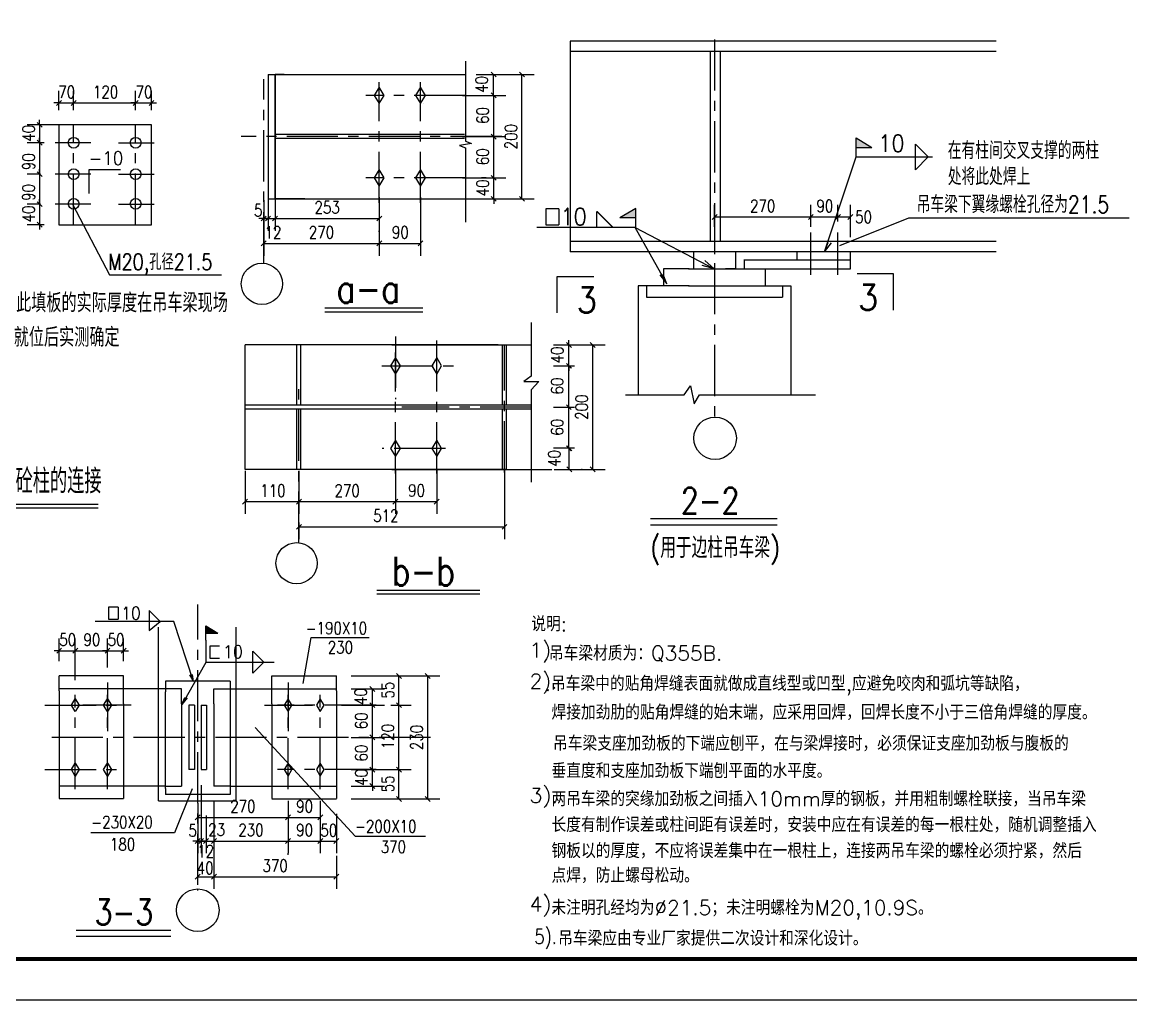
# Model space of a CAD drawing. Extents: x 32177600 to 32582346, y -189249 to 154687.
# Drawn here: x 32525412 to 32552498, y 57328 to 81219 of the extents above; entities that cross this region are included whole.
import ezdxf

# ---------------------------------------------------------------- set-up
doc = ezdxf.new("R2010")
doc.units = 0
doc.header["$LTSCALE"] = 1000
doc.header["$MEASUREMENT"] = 0
doc.linetypes.add('CENTER', pattern=[2, 1.25, -0.25, 0.25, -0.25])
doc.linetypes.add('DASHED', pattern=[19.05, 12.7, -6.35])
doc.layers.get('0').update_dxf_attribs({"linetype": 'CONTINUOUS'})
doc.layers.get('DEFPOINTS').update_dxf_attribs({"linetype": 'CONTINUOUS'})
for name, color, linetype in [('AXIS', 3, 'CONTINUOUS'), ('C', 6, 'CENTER'), ('D', 4, 'CONTINUOUS'), ('GJ', 1, 'CONTINUOUS'), ('J', 4, 'CONTINUOUS'), ('PUB_DIM', 3, 'CONTINUOUS'), ('PUB_TITLE', 4, 'CONTINUOUS'), ('QC', 150, 'CONTINUOUS')]:
    doc.layers.add(name, color=color, linetype=linetype)
doc.styles.add('_HZTXT', font='txt.shx', dxfattribs={"width": 0.8, "bigfont": 'hztxt.shx'})
doc.styles.add('DIM_FONT', font='SIMPLEX.shx', dxfattribs={"width": 0.8})
doc.styles.add('HZJ', font='simplex.shx', dxfattribs={"width": 0.7, "bigfont": 'fjktxt.shx'})
doc.styles.add('ROMANS', font='simplex.shx', dxfattribs={"width": 0.5, "bigfont": 'fjktxt.shx'})
doc.styles.add('STYLE1', font='romans.shx', dxfattribs={"width": 0.7, "bigfont": 'hztxt.shx'})

msp = doc.modelspace()

# ---------------------------------------------------------------- linework, layer by layer
for p, q in [((32538803.9, 80753.9), (32538803.9, 75608.7)), ((32549204.8, 80753.9), (32538803.9, 80753.9)), ((32549204.8, 80504.4), (32538803.9, 80504.4)), ((32542218.4, 80504.4), (32542218.4, 75858.2)), ((32542463.3, 80504.4), (32542463.3, 75858.2)), ((32531418.8, 79941.3), (32531418.8, 76901.6)), ((32531418.8, 79941.3), (32531590.5, 79941.3)), ((32531418.8, 79941.3), (32531590.5, 79941.3)), ((32531590.5, 79941.3), (32536241.1, 79941.3)), ((32531590.5, 79941.3), (32531590.5, 76901.5)), ((32531590.5, 76901.5), (32531590.5, 79941.3)), ((32531590.5, 79941.3), (32531590.5, 76901.6)), ((32531816.7, 79941.3), (32531590.5, 79941.3)), ((32531816.7, 79941.3), (32532320.7, 79941.3)), ((32532320.7, 79941.3), (32533631.1, 79941.3)), ((32534135.1, 79632.2), (32534014.1, 79430.6)), ((32534014.1, 79430.6), (32534135.1, 79229)), ((32534256, 79430.6), (32534135.1, 79632.2)), ((32534135.1, 79229), (32534256, 79430.6)), ((32534135.1, 79430.6), (32534135.1, 79430.6)), ((32535143.1, 79632.2), (32535022.1, 79430.6)), ((32535022.1, 79430.6), (32535143.1, 79229)), ((32535264, 79430.6), (32535143.1, 79632.2)), ((32535143.1, 79430.6), (32535143.1, 79430.6)), ((32535143.1, 79229), (32535264, 79430.6)), ((32526308.4, 78710.2), (32526308.4, 76270.3)), ((32528570.5, 78710.3), (32526308.5, 78710.3)), ((32528570.6, 76270.3), (32528570.6, 78710.2)), ((32536222.3, 78473), (32531590.5, 78473)), ((32536222.3, 78372.2), (32531590.5, 78372.2)), ((32545784.5, 78392.4), (32546174.3, 78158.5)), ((32545784.5, 78158.5), (32545784.5, 78392.4)), ((32545784.5, 78158.5), (32546174.3, 78158.5)), ((32545784.5, 77924.6), (32545784.5, 78158.5)), ((32534135.1, 77616.2), (32534014.1, 77414.6)), ((32534256, 77414.6), (32534135.1, 77616.2)), ((32535143.1, 77616.2), (32535022.1, 77414.6)), ((32535264, 77414.6), (32535143.1, 77616.2)), ((32534014.1, 77414.6), (32534135.1, 77213)), ((32534135.1, 77414.6), (32534135.1, 77414.6)), ((32534135.1, 77213), (32534256, 77414.6)), ((32535022.1, 77414.6), (32535143.1, 77213)), ((32535143.1, 77414.6), (32535143.1, 77414.6)), ((32535143.1, 77213), (32535264, 77414.6)), ((32531418.8, 76901.6), (32531590.5, 76901.6)), ((32531418.8, 76901.5), (32531590.5, 76901.5)), ((32531590.5, 76901.5), (32536241.1, 76901.5)), ((32531816.7, 76901.5), (32531590.5, 76901.5)), ((32532320.7, 76901.5), (32531816.7, 76901.5)), ((32532320.7, 76901.5), (32533631.1, 76901.5)), ((32538519.5, 76658.5), (32538207.1, 76658.5)), ((32538207.1, 76658.5), (32538207.1, 76269.7)), ((32538519.5, 76658.5), (32538519.5, 76269.7)), ((32540401.3, 76667.6), (32540011.4, 76433.7)), ((32540401.3, 76433.7), (32540401.3, 76667.6)), ((32540401.3, 76433.7), (32540011.4, 76433.7)), ((32540401.3, 76199.8), (32540401.3, 76433.7)), ((32526308.4, 76270.3), (32528570.6, 76270.3)), ((32538207.1, 76269.7), (32538519.5, 76269.7)), ((32549204.8, 75858.2), (32538803.9, 75858.2)), ((32549204.8, 75608.7), (32538803.9, 75608.7)), ((32541813.8, 75608.7), (32541813.8, 75192.9)), ((32542843.1, 75608.7), (32542843.1, 75192.9)), ((32544348.2, 75406.7), (32544348.2, 75608.7)), ((32545646.4, 75406.7), (32545646.4, 75608.7)), ((32545635.9, 75406.7), (32543039.5, 75406.7)), ((32543050, 75406.7), (32543050, 75192.9)), ((32545646.4, 75406.7), (32543050, 75406.7)), ((32545646.4, 75192.9), (32545646.4, 75406.7)), ((32541694.3, 75192.9), (32541078.3, 75192.9)), ((32541078.3, 75192.9), (32541078.3, 74777.1)), ((32541704.8, 75192.9), (32541088.8, 75192.9)), ((32541694.3, 75192.9), (32542941.7, 75192.9)), ((32541704.8, 75192.9), (32542952.2, 75192.9)), ((32541813.8, 75192.9), (32542063.3, 75192.9)), ((32542843.1, 75192.9), (32542593.6, 75192.9)), ((32542941.7, 75192.9), (32543557.6, 75192.9)), ((32542952.2, 75192.9), (32543568.1, 75192.9)), ((32543557.6, 75192.9), (32545635.9, 75192.9)), ((32543568.1, 75192.9), (32543568.1, 74777.1)), ((32543568.1, 75192.9), (32545646.4, 75192.9)), ((32541088.8, 74777.1), (32540459.1, 74777.1)), ((32540459.1, 74777.1), (32540459.1, 72109.4)), ((32540664, 74777.1), (32540664, 74495.8)), ((32541078.3, 74777.1), (32540664, 74777.1)), ((32541694.3, 74777.1), (32541078.3, 74777.1)), ((32541704.8, 74777.1), (32541088.8, 74777.1)), ((32541694.3, 74777.1), (32542941.7, 74777.1)), ((32541704.8, 74777.1), (32542952.2, 74777.1)), ((32542941.7, 74777.1), (32543557.6, 74777.1)), ((32542952.2, 74777.1), (32543568.1, 74777.1)), ((32543557.6, 74777.1), (32543978.6, 74777.1)), ((32543568.1, 74777.1), (32544192.8, 74777.1)), ((32543989.1, 74777.1), (32543989.1, 74495.8)), ((32544192.8, 74777.1), (32544192.8, 72109.4)), ((32540664, 74495.8), (32543951, 74495.8)), ((32540674.5, 74495.8), (32543961.5, 74495.8)), ((32543961.5, 74495.8), (32543989.1, 74495.8)), ((32532804.6, 74142.1), (32535197.2, 74142.1)), ((32530856.5, 70290.6), (32530856.5, 73330.4)), ((32536311.2, 73330.4), (32530856.5, 73330.4)), ((32532122.9, 71862.2), (32532122.9, 73330.4)), ((32532223.7, 71862.2), (32532223.7, 73330.4)), ((32537043.1, 73330.4), (32536311.2, 73330.4)), ((32536311.2, 73330.4), (32537847.8, 73330.4)), ((32537043.1, 73330.4), (32537175.4, 73330.4)), ((32537146.1, 71862.2), (32537146.1, 73330.4)), ((32537175.4, 73330.4), (32537847.8, 73330.4)), ((32537246.9, 71862.2), (32537246.9, 73330.4)), ((32534531, 73021.4), (32534410, 72819.8)), ((32534651.9, 72819.8), (32534531, 73021.4)), ((32535539, 73021.4), (32535418, 72819.8)), ((32535659.9, 72819.8), (32535539, 73021.4)), ((32534410, 72819.8), (32534531, 72618.2)), ((32534531, 72819.8), (32534531, 72819.8)), ((32534531, 72618.2), (32534651.9, 72819.8)), ((32535418, 72819.8), (32535539, 72618.2)), ((32535539, 72618.2), (32535659.9, 72819.8)), ((32535539, 72819.8), (32535539, 72819.8)), ((32537847.8, 71862.2), (32530856.5, 71862.2)), ((32537847.8, 71761.4), (32530856.5, 71761.4)), ((32532122.9, 70290.6), (32532122.9, 71761.4)), ((32532223.7, 70290.6), (32532223.7, 71761.4)), ((32537146.1, 70290.6), (32537146.1, 71761.4)), ((32537246.9, 70290.6), (32537246.9, 71761.4)), ((32534531, 71005.4), (32534410, 70803.8)), ((32534651.9, 70803.8), (32534531, 71005.4)), ((32535539, 71005.4), (32535418, 70803.8)), ((32535659.9, 70803.8), (32535539, 71005.4)), ((32534410, 70803.8), (32534531, 70602.2)), ((32534531, 70803.8), (32534531, 70803.8)), ((32534531, 70602.2), (32534651.9, 70803.8)), ((32535418, 70803.8), (32535539, 70602.2)), ((32535539, 70602.2), (32535659.9, 70803.8)), ((32535539, 70803.8), (32535539, 70803.8)), ((32536311.2, 70290.6), (32530856.5, 70290.6)), ((32537043.1, 70290.6), (32536311.2, 70290.6)), ((32536311.2, 70290.6), (32537847.8, 70290.6)), ((32537175.4, 70290.6), (32537043.1, 70290.6)), ((32537175.4, 70290.6), (32538351.7, 70290.6)), ((32521021.4, 69353.4), (32527271.6, 69353.4)), ((32534076.8, 67251.3), (32536589.6, 67251.3)), ((32527522.1, 66922.4), (32527522.1, 66628)), ((32527758.7, 66922.4), (32527522.1, 66922.4)), ((32527758.7, 66922.4), (32527758.7, 66628)), ((32528783.7, 66575), (32528517.9, 66840.7)), ((32528517.9, 66840.7), (32528517.9, 66350.1)), ((32528517.9, 66840.7), (32528783.7, 66575)), ((32527522.1, 66628), (32527758.7, 66628)), ((32528517.9, 66350.1), (32528783.7, 66575)), ((32529895.8, 66469.2), (32530191.2, 66292)), ((32529895.8, 66292), (32529895.8, 66469.2)), ((32529895.8, 66292), (32530191.2, 66292)), ((32529895.8, 66114.8), (32529895.8, 66292)), ((32530233, 65969.2), (32529996.4, 65969.2)), ((32529996.4, 65969.2), (32529996.4, 65674.7)), ((32531049.4, 65580), (32531049.4, 65845.7)), ((32531315.2, 65580), (32531049.4, 65845.7)), ((32529996.4, 65674.7), (32530233, 65674.7)), ((32531049.4, 65314.2), (32531049.4, 65580)), ((32531315.2, 65580), (32531049.4, 65314.2)), ((32526315.6, 64875.9), (32526315.6, 65241.3)), ((32527890.6, 65241.3), (32526315.6, 65241.3)), ((32527890.6, 64875.9), (32527890.6, 65241.3)), ((32528914.3, 65112), (32528914.3, 64856.2)), ((32530489.3, 65112), (32528914.3, 65112)), ((32530489.3, 65112), (32530489.3, 64856.2)), ((32531513.1, 64875.9), (32531513.1, 65241.3)), ((32531513.1, 65241.3), (32533088.1, 65241.3)), ((32533088.1, 64875.9), (32533088.1, 65241.3)), ((32526315.6, 64875.9), (32526315.6, 62474)), ((32528914.3, 64926.3), (32527890.6, 64926.3)), ((32527890.6, 64560.9), (32527890.6, 64875.9)), ((32529308.1, 64926.3), (32528914.3, 64926.3)), ((32529308.1, 64560.9), (32529308.1, 64926.3)), ((32530095.6, 64926.3), (32530489.3, 64926.3)), ((32530095.6, 64560.9), (32530095.6, 64926.3)), ((32530489.3, 64926.3), (32531513.1, 64926.3)), ((32531513.1, 64560.9), (32531513.1, 64875.9)), ((32533088.1, 64875.9), (32533088.1, 62474)), ((32526315.6, 64560.9), (32526315.6, 62789)), ((32526614.8, 64527.4), (32526709.3, 64684.9)), ((32526709.3, 64369.9), (32526614.8, 64527.4)), ((32526709.3, 64684.9), (32526803.8, 64527.4)), ((32526803.8, 64527.4), (32526709.3, 64369.9)), ((32526709.3, 64527.4), (32526709.3, 64527.4)), ((32527402.3, 64527.4), (32527496.8, 64684.9)), ((32527496.8, 64369.9), (32527402.3, 64527.4)), ((32527496.8, 64684.9), (32527591.3, 64527.4)), ((32527496.8, 64527.4), (32527496.8, 64527.4)), ((32527591.3, 64527.4), (32527496.8, 64369.9)), ((32527890.6, 64560.9), (32527890.6, 62789)), ((32529308.1, 64560.9), (32529308.1, 62789)), ((32530095.6, 64560.9), (32530095.6, 62789)), ((32531513.1, 64560.9), (32531513.1, 62789)), ((32531906.8, 64684.9), (32531812.3, 64527.4)), ((32531812.3, 64527.4), (32531906.8, 64369.9)), ((32532001.3, 64527.4), (32531906.8, 64684.9)), ((32531906.8, 64369.9), (32532001.3, 64527.4)), ((32531906.8, 64527.4), (32531906.8, 64527.4)), ((32532694.3, 64684.9), (32532599.8, 64527.4)), ((32532599.8, 64527.4), (32532694.3, 64369.9)), ((32532788.8, 64527.4), (32532694.3, 64684.9)), ((32532694.3, 64527.4), (32532694.3, 64527.4)), ((32532694.3, 64369.9), (32532788.8, 64527.4)), ((32533088.1, 64560.9), (32533088.1, 62789)), ((32526614.8, 62952.4), (32526709.3, 63109.9)), ((32526709.3, 62794.9), (32526614.8, 62952.4)), ((32526709.3, 63109.9), (32526803.8, 62952.4)), ((32526803.8, 62952.4), (32526709.3, 62794.9)), ((32526709.3, 62952.4), (32526709.3, 62952.4)), ((32527402.3, 62952.4), (32527496.8, 63109.9)), ((32527496.8, 62794.9), (32527402.3, 62952.4)), ((32527496.8, 63109.9), (32527591.3, 62952.4)), ((32527496.8, 62952.4), (32527496.8, 62952.4)), ((32527591.3, 62952.4), (32527496.8, 62794.9)), ((32531906.8, 63109.9), (32531812.3, 62952.4)), ((32531812.3, 62952.4), (32531906.8, 62794.9)), ((32532001.3, 62952.4), (32531906.8, 63109.9)), ((32531906.8, 62952.4), (32531906.8, 62952.4)), ((32531906.8, 62794.9), (32532001.3, 62952.4)), ((32532694.3, 63109.9), (32532599.8, 62952.4)), ((32532599.8, 62952.4), (32532694.3, 62794.9)), ((32532788.8, 62952.4), (32532694.3, 63109.9)), ((32532694.3, 62952.4), (32532694.3, 62952.4)), ((32532694.3, 62794.9), (32532788.8, 62952.4)), ((32527890.6, 62789), (32527890.6, 62474)), ((32529308.1, 62789), (32529308.1, 62551.5)), ((32530095.6, 62789), (32530095.6, 62551.5)), ((32531513.1, 62789), (32531513.1, 62474)), ((32526315.6, 62551.5), (32526315.6, 62243.7)), ((32528914.3, 62551.5), (32527890.6, 62551.5)), ((32527890.6, 62474), (32527890.6, 62243.7)), ((32528914.3, 62551.5), (32529308.1, 62551.5)), ((32528914.3, 62493.7), (32528914.3, 62347.5)), ((32530489.3, 62347.5), (32528914.3, 62347.5)), ((32530489.3, 62551.5), (32530095.6, 62551.5)), ((32530489.3, 62551.5), (32531513.1, 62551.5)), ((32530489.3, 62493.7), (32530489.3, 62347.5)), ((32531513.1, 62474), (32531513.1, 62243.7)), ((32533088.1, 62551.5), (32533088.1, 62243.7)), ((32527890.6, 62236.5), (32526315.6, 62236.5)), ((32531513.1, 62236.5), (32533088.1, 62236.5))]:
    msp.add_line(p, q)
at = {"linetype": 'DASHED'}
for p, q in [((32533631.1, 79941.3), (32535647.1, 79941.3)), ((32533631.1, 76901.5), (32535647.1, 76901.5)), ((32534441.3, 73330.4), (32536457.3, 73330.4)), ((32534441.3, 70290.6), (32536457.3, 70290.6)), ((32528914.3, 62493.7), (32528914.3, 64856.2)), ((32530489.3, 64856.2), (32530489.3, 62493.7))]:
    msp.add_line(p, q, dxfattribs=at)
at = {"color": 0, "linetype": 'ByBlock'}
for p, q in [((32536989.7, 79881.3), (32536869.7, 80001.3)), ((32537682.3, 79881.3), (32537562.3, 80001.3)), ((32536869.7, 79490.6), (32536989.7, 79370.6)), ((32536992.2, 79370.6), (32536872.2, 79490.6)), ((32526248.5, 79184.5), (32526368.5, 79304.5)), ((32526729.3, 79304.5), (32526609.3, 79184.5)), ((32526729.3, 79304.5), (32526609.3, 79184.5)), ((32528124.4, 79184.5), (32528244.4, 79304.5)), ((32528124.4, 79184.5), (32528244.4, 79304.5)), ((32528630.6, 79304.5), (32528510.6, 79184.5)), ((32525777, 78770.2), (32525897, 78650.2)), ((32525897, 78212.5), (32525777, 78332.5)), ((32525777, 78332.5), (32525897, 78212.5)), ((32536992.2, 78362.6), (32536872.2, 78482.6)), ((32536872.2, 78482.6), (32536992.2, 78362.6)), ((32525777, 77564.7), (32525897, 77444.7)), ((32525897, 77444.7), (32525777, 77564.7)), ((32536872.2, 77474.6), (32536992.2, 77354.6)), ((32536872.2, 77474.6), (32536992.2, 77354.6)), ((32536992.2, 76841.5), (32536872.2, 76961.5)), ((32537562.3, 76961.5), (32537682.3, 76841.5)), ((32525897, 76711.2), (32525777, 76831.2)), ((32525777, 76831.2), (32525897, 76711.2)), ((32531252.7, 76361.7), (32531372.7, 76481.7)), ((32531478.8, 76481.7), (32531358.8, 76361.7)), ((32531358.8, 76361.7), (32531478.8, 76481.7)), ((32531650.5, 76481.7), (32531530.5, 76361.7)), ((32531650.5, 76481.7), (32531530.5, 76361.7)), ((32534075.1, 76361.7), (32534195.1, 76481.7)), ((32542388.5, 76519.2), (32542268.5, 76399.2)), ((32544619.6, 76399.2), (32544739.6, 76519.2)), ((32544739.6, 76519.2), (32544619.6, 76399.2)), ((32545282.6, 76399.2), (32545402.6, 76519.2)), ((32545402.6, 76519.2), (32545282.6, 76399.2)), ((32545586.4, 76399.2), (32545706.4, 76519.2)), ((32525897, 76210.3), (32525777, 76330.3)), ((32531372.7, 75872.6), (32531252.7, 75752.6)), ((32534075.1, 75752.6), (32534195.1, 75872.6)), ((32534195.1, 75872.6), (32534075.1, 75752.6)), ((32535083.1, 75752.6), (32535203.1, 75872.6)), ((32538709, 73390.4), (32538829, 73270.4)), ((32539412.4, 73270.4), (32539292.4, 73390.4)), ((32538827.6, 72759.8), (32538707.6, 72879.8)), ((32538829, 72759.8), (32538709, 72879.8)), ((32538827.6, 71751.8), (32538707.6, 71871.8)), ((32538707.6, 71871.8), (32538827.6, 71751.8)), ((32538707.6, 70863.8), (32538827.6, 70743.8)), ((32538839.4, 70743.8), (32538719.4, 70863.8)), ((32538719.4, 70350.6), (32538839.4, 70230.6)), ((32539292.4, 70350.6), (32539412.4, 70230.6)), ((32530916.5, 69562.1), (32530796.5, 69442.1)), ((32532233.3, 69562.1), (32532113.3, 69442.1)), ((32532113.3, 69442.1), (32532233.3, 69562.1)), ((32534591, 69564), (32534471, 69444)), ((32534471, 69442.1), (32534591, 69562.1)), ((32535479, 69444), (32535599, 69564)), ((32532233.3, 68947), (32532113.3, 68827)), ((32537136.5, 68827), (32537256.5, 68947)), ((32526255.6, 65797.4), (32526375.6, 65917.4)), ((32526769.3, 65917.4), (32526649.3, 65797.4)), ((32526769.3, 65917.4), (32526649.3, 65797.4)), ((32527436.8, 65797.4), (32527556.8, 65917.4)), ((32527436.8, 65797.4), (32527556.8, 65917.4)), ((32527950.6, 65917.4), (32527830.6, 65797.4)), ((32534675.6, 65181.3), (32534555.6, 65301.3)), ((32535378.7, 65181.3), (32535258.7, 65301.3)), ((32534027.7, 64866.3), (32533907.7, 64986.3)), ((32533907.7, 64587.4), (32534027.7, 64467.4)), ((32534027.7, 64467.4), (32533907.7, 64587.4)), ((32534555.6, 64587.4), (32534675.6, 64467.4)), ((32534675.6, 64467.4), (32534555.6, 64587.4)), ((32534027.7, 63679.9), (32533907.7, 63799.9)), ((32533907.7, 63799.9), (32534027.7, 63679.9)), ((32533907.7, 63012.4), (32534027.7, 62892.4)), ((32533907.7, 63012.4), (32534027.7, 62892.4)), ((32534675.6, 62892.4), (32534555.6, 63012.4)), ((32534555.6, 63012.4), (32534675.6, 62892.4)), ((32534027.7, 62491.5), (32533907.7, 62611.5)), ((32534555.6, 62296.5), (32534675.6, 62176.5)), ((32535258.7, 62296.5), (32535378.7, 62176.5)), ((32529761.8, 61846.8), (32529641.8, 61726.8)), ((32531846.8, 61726.8), (32531966.8, 61846.8)), ((32531966.8, 61846.8), (32531846.8, 61726.8)), ((32532634.3, 61726.8), (32532754.3, 61846.8)), ((32529641.8, 61148.7), (32529761.8, 61268.7)), ((32529844.7, 61268.7), (32529724.7, 61148.7)), ((32529724.7, 61148.7), (32529844.7, 61268.7)), ((32529963.7, 61268.7), (32529843.7, 61148.7)), ((32529843.7, 61148.7), (32529963.7, 61268.7)), ((32530155.6, 61268.7), (32530035.6, 61148.7)), ((32530155.6, 61268.7), (32530035.6, 61148.7)), ((32531846.8, 61148.7), (32531966.8, 61268.7)), ((32531966.8, 61268.7), (32531846.8, 61148.7)), ((32532754.3, 61268.7), (32532634.3, 61148.7)), ((32532634.3, 61148.7), (32532754.3, 61268.7)), ((32533028.1, 61148.7), (32533148.1, 61268.7)), ((32529761.8, 60397), (32529641.8, 60277)), ((32530155.6, 60397), (32530035.6, 60277)), ((32530035.6, 60277), (32530155.6, 60397)), ((32533028.1, 60277), (32533148.1, 60397))]:
    msp.add_line(p, q, dxfattribs=at)
for centre, radius in [((32526669.3, 78272.5), 131.5), ((32528184.4, 78272.5), 131.5), ((32526669.3, 77504.7), 131.5), ((32528184.4, 77504.7), 131.5), ((32526669.3, 76779.1), 131.5), ((32528184.4, 76779.1), 131.5), ((32531269.7, 74824.9), 504), ((32542340.9, 71050.3), 519.8), ((32532116, 67997.4), 504), ((32529701.8, 59517.2), 519.8)]:
    msp.add_circle(centre, radius)
for centre, start, end in [((32526308.5, 78710.2), 90, 180), ((32528570.5, 78710.2), 0, 90)]:
    msp.add_arc(centre, 0.137, start, end)
for points in [[(32546174.3, 78158.5), (32545784.5, 78158.5), (32545784.5, 78392.4), (32545784.5, 78158.5)], [(32545784.5, 78392.4), (32546174.3, 78158.5), (32545784.5, 78392.4), (32546174.3, 78158.5)], [(32546174.3, 78158.5), (32545784.5, 78158.5), (32545784.5, 78392.4), (32546174.3, 78158.5)], [(32540011.4, 76433.7), (32540401.3, 76433.7), (32540401.3, 76667.6), (32540401.3, 76433.7)], [(32540401.3, 76667.6), (32540011.4, 76433.7), (32540401.3, 76667.6), (32540011.4, 76433.7)], [(32540011.4, 76433.7), (32540401.3, 76433.7), (32540401.3, 76667.6), (32540011.4, 76433.7)], [(32530191.2, 66292), (32529895.8, 66292), (32529895.8, 66469.2), (32529895.8, 66292)], [(32529895.8, 66469.2), (32530191.2, 66292), (32529895.8, 66469.2), (32530191.2, 66292)], [(32530191.2, 66292), (32529895.8, 66292), (32529895.8, 66469.2), (32530191.2, 66292)]]:
    msp.add_solid(points)
at = {"layer": 'AXIS'}
for p, q in [((32526308.5, 79070.3), (32526308.5, 79544.5)), ((32526669.3, 79070.3), (32526669.3, 79544.5)), ((32526669.3, 79070.3), (32526669.3, 79544.5)), ((32528184.4, 79070.3), (32528184.4, 79544.5)), ((32528184.4, 79070.3), (32528184.4, 79544.5)), ((32528570.6, 79070.2), (32528570.6, 79544.5)), ((32526308.5, 79244.5), (32526188.5, 79244.5)), ((32526308.5, 79244.5), (32526669.3, 79244.5)), ((32526669.3, 79244.5), (32528184.4, 79244.5)), ((32526669.3, 79244.5), (32526789.3, 79244.5)), ((32528184.4, 79244.5), (32528064.4, 79244.5)), ((32528184.4, 79244.5), (32528570.6, 79244.5)), ((32528570.6, 79244.5), (32528690.6, 79244.5)), ((32525837, 78710.2), (32525837, 78830.2)), ((32525616.7, 78710.2), (32525537, 78710.2)), ((32526308.4, 78710.2), (32525558.7, 78710.2)), ((32525837, 78710.2), (32525837, 78272.5)), ((32525837, 78272.5), (32525837, 78392.5)), ((32525948.4, 78272.5), (32525537, 78272.5)), ((32525948.4, 78272.5), (32525537, 78272.5)), ((32525837, 78272.5), (32525837, 78152.5)), ((32525837, 78272.5), (32525837, 77504.7)), ((32525859.4, 77504.7), (32525537, 77504.7)), ((32525859.4, 77504.7), (32525537, 77504.7)), ((32525837, 77504.7), (32525837, 77624.7)), ((32525837, 77504.7), (32525837, 76771.2)), ((32525837, 77504.7), (32525837, 77384.7)), ((32525859.4, 76771.2), (32525537, 76771.2)), ((32525859.4, 76771.2), (32525537, 76771.2)), ((32525837, 76771.2), (32525837, 76891.2)), ((32525837, 76771.2), (32525837, 76651.2)), ((32525837, 76771.2), (32525837, 76270.3)), ((32525948.4, 76270.3), (32525537, 76270.3)), ((32525837, 76270.3), (32525837, 76150.3))]:
    msp.add_line(p, q, dxfattribs=at)
at = {"layer": 'C'}
for p, q in [((32542328.5, 80799.1), (32542328.5, 75331.9)), ((32531312.7, 75327), (32531312.7, 79823)), ((32534135.1, 76802.3), (32534135.1, 79754.2)), ((32535143.1, 76802.3), (32535143.1, 79754.2)), ((32536241.1, 79430.6), (32533807.4, 79430.6)), ((32526669.3, 76270.3), (32526669.3, 78710.3)), ((32528184.4, 76270.3), (32528184.4, 78710.3)), ((32537127.4, 78422.6), (32530761.6, 78422.6)), ((32527089.7, 78272.5), (32526219.4, 78272.5)), ((32527763.9, 78272.5), (32528634.3, 78272.5)), ((32527089.7, 77504.7), (32526219.4, 77504.7)), ((32527763.9, 77504.7), (32528634.3, 77504.7)), ((32536241.1, 77414.6), (32533807.4, 77414.6)), ((32527089.7, 76771.2), (32526219.4, 76771.2)), ((32527763.9, 76771.2), (32528634.3, 76771.2)), ((32542328.5, 75331.9), (32542328.5, 71569.9)), ((32534531, 73535.2), (32534531, 72004.8)), ((32535539, 70191.4), (32535539, 73506.3)), ((32534531, 70191.4), (32534531, 73143.3)), ((32537196.5, 70216.6), (32537196.5, 73330.4)), ((32534199.3, 72819.8), (32535971.5, 72819.8)), ((32532173.5, 68498.1), (32532173.5, 72272.9)), ((32537847.8, 71811.8), (32534689.3, 71811.8)), ((32535750.9, 70803.8), (32534203.3, 70803.8)), ((32529701.8, 60133.9), (32529701.8, 66992.1)), ((32527496.8, 65086.3), (32527496.8, 63890.7)), ((32531906.8, 65086.3), (32531906.8, 63890.7)), ((32526709.3, 62474), (32526709.3, 64780.2)), ((32527496.8, 62474), (32527496.8, 64780.2)), ((32531906.8, 62474), (32531906.8, 64780.2)), ((32532694.3, 62474), (32532694.3, 64780.2)), ((32525967.1, 64527.4), (32527752.8, 64527.4)), ((32528073.9, 64527.4), (32526896.7, 64527.4)), ((32531329.8, 64527.4), (32532506.9, 64527.4)), ((32534059.1, 64527.4), (32531650.8, 64527.4)), ((32535384.4, 63739.9), (32525967.1, 63739.9)), ((32525967.1, 62952.4), (32527752.8, 62952.4)), ((32534059.1, 62952.4), (32531650.8, 62952.4))]:
    msp.add_line(p, q, dxfattribs=at)
at = {"layer": 'C', "color": 1}
msp.add_line((32535207.9, 79223.9), (32535207.9, 79223.9), dxfattribs=at)
at = {"layer": 'D'}
for p, q in [((32536506.7, 79941.3), (32537229.7, 79941.3)), ((32536929.7, 79430.6), (32536929.7, 79941.3)), ((32536933.4, 79941.3), (32537922.3, 79941.3)), ((32537622.3, 76901.5), (32537622.3, 79941.3)), ((32536166.3, 79430.6), (32537232.2, 79430.6)), ((32536569.7, 79430.6), (32536629.7, 79430.6)), ((32536932.2, 78422.6), (32536932.2, 79430.6)), ((32536166.3, 78422.6), (32537232.2, 78422.6)), ((32536166.3, 78422.6), (32537232.2, 78422.6)), ((32536932.2, 77414.6), (32536932.2, 78422.6)), ((32547236.2, 77924.6), (32547236.2, 78236.4)), ((32547548, 77924.6), (32547236.2, 78236.4)), ((32545014.5, 75608.7), (32545784.5, 77924.6)), ((32545774, 77924.6), (32547651.3, 77924.6)), ((32547236.2, 77612.7), (32547236.2, 77924.6)), ((32547548, 77924.6), (32547236.2, 77612.7)), ((32527044.5, 77031.6), (32527044.5, 77620.8)), ((32527044.5, 77620.8), (32527809.9, 77620.8)), ((32536932.2, 77414.6), (32536932.2, 77534.6)), ((32531418.8, 77459.4), (32531418.8, 76121.7)), ((32531418.8, 77459.4), (32531418.8, 76121.7)), ((32536166.3, 77414.6), (32537232.2, 77414.6)), ((32536744.1, 77414.6), (32536632.2, 77414.6)), ((32536932.2, 76901.5), (32536932.2, 77414.6)), ((32531590.5, 76946.3), (32531590.5, 76121.7)), ((32531590.5, 76946.3), (32531590.5, 76121.7)), ((32534135.1, 76946.3), (32534135.1, 75512.6)), ((32534135.1, 76946.3), (32534135.1, 75512.6)), ((32535143.1, 76946.3), (32535143.1, 75512.6)), ((32526643.2, 76771.2), (32527544.5, 75044.3)), ((32531312.7, 76872.4), (32531312.7, 76121.7)), ((32531312.7, 76872.4), (32531312.7, 75512.6)), ((32536136.6, 76901.5), (32537232.2, 76901.5)), ((32536932.2, 76901.5), (32536932.2, 76781.5)), ((32536986, 76901.5), (32537922.3, 76901.5)), ((32542328.5, 76218.2), (32542328.5, 76759.2)), ((32544679.6, 76218.2), (32544679.6, 76759.2)), ((32544679.6, 76218.2), (32544679.6, 76759.2)), ((32545342.6, 76346.4), (32545342.6, 76759.2)), ((32545342.6, 76346.4), (32545342.6, 76759.2)), ((32545646.4, 75968.7), (32545646.4, 76759.2)), ((32531312.7, 76421.7), (32531192.7, 76421.7)), ((32531418.8, 76421.7), (32531298.8, 76421.7)), ((32531312.7, 76421.7), (32531418.8, 76421.7)), ((32531418.8, 76421.7), (32531538.8, 76421.7)), ((32531418.8, 76421.7), (32531590.5, 76421.7)), ((32531590.5, 76421.7), (32531710.5, 76421.7)), ((32531590.5, 76421.7), (32534135.1, 76421.7)), ((32539841.8, 76199.8), (32539452, 76589.6)), ((32539452, 76199.8), (32539452, 76589.6)), ((32539852.3, 76199.8), (32539462.5, 76589.6)), ((32542328.5, 76459.2), (32544679.6, 76459.2)), ((32544679.6, 76459.2), (32545342.6, 76459.2)), ((32545342.6, 76459.2), (32545646.4, 76459.2)), ((32545387.8, 75758.4), (32547070.6, 76438.9)), ((32547070.6, 76438.9), (32552456.2, 76438.9)), ((32534135.1, 76098.6), (32534135.1, 76121.7)), ((32540390.8, 76199.8), (32537987.7, 76199.8)), ((32540401.3, 76199.8), (32537998.1, 76199.8)), ((32541160.8, 74828.4), (32540390.8, 76199.8)), ((32540390.8, 76199.8), (32542318, 75192.9)), ((32531312.7, 75812.6), (32534135.1, 75812.6)), ((32534135.1, 75812.6), (32535143.1, 75812.6)), ((32545014.5, 75608.7), (32545105.4, 75834.4)), ((32545014.5, 75608.7), (32545105.4, 75834.4)), ((32545014.5, 75608.7), (32545183.5, 75825.7)), ((32545014.5, 75608.7), (32545183.5, 75825.7)), ((32542318, 75192.9), (32542088.4, 75394.6)), ((32527544.5, 75044.3), (32530279.6, 75044.3)), ((32541171.3, 74828.4), (32541002.3, 75045.4)), ((32541160.8, 74828.4), (32541069.9, 75054.1)), ((32542328.5, 75192.9), (32542022.7, 75271.5)), ((32537847.8, 73879), (32537847.8, 72565.6)), ((32538769, 73330.4), (32538769, 73450.4)), ((32538394.9, 73330.4), (32538910, 73330.4)), ((32538769, 72819.8), (32538769, 73330.4)), ((32538878.5, 73330.4), (32539652.4, 73330.4)), ((32539352.4, 70290.6), (32539352.4, 73330.4)), ((32539414.1, 73330.4), (32539474.1, 73330.4)), ((32538393.5, 72819.8), (32538908.6, 72819.8)), ((32538767.6, 71811.8), (32538767.6, 72819.8)), ((32538769, 72819.8), (32538769, 72699.8)), ((32537847.8, 72565.6), (32537665.4, 72437.8)), ((32537665.4, 72437.8), (32538030.8, 72437.8)), ((32538030.8, 72437.8), (32537847.8, 72237.1)), ((32541583.3, 72109.4), (32541737.8, 72330.2)), ((32541737.8, 72330.2), (32541832.5, 71892.3)), ((32537847.8, 72237.1), (32537847.8, 69974.9)), ((32540148.4, 72109.4), (32541583.3, 72109.4)), ((32541832.5, 71892.3), (32541957, 72109.4)), ((32541957, 72109.4), (32544796, 72109.4)), ((32538393.5, 71811.8), (32538908.6, 71811.8)), ((32538767.6, 70803.8), (32538767.6, 71811.8)), ((32538393.5, 70815.6), (32538908.6, 70815.6)), ((32538779.4, 70290.6), (32538779.4, 70803.8)), ((32530856.5, 70251.1), (32530856.5, 69202.1)), ((32532173.3, 70251.1), (32532173.3, 69202.1)), ((32532173.3, 70251.1), (32532173.3, 69202.1)), ((32534531, 70264.4), (32534531, 69204)), ((32535539, 70264.4), (32535539, 69204)), ((32537196.5, 70311.6), (32537196.5, 68587)), ((32538405.3, 70290.6), (32538920.4, 70290.6)), ((32538849.9, 70290.6), (32539652.4, 70290.6)), ((32539096.8, 70290.6), (32539079.4, 70290.6)), ((32534531, 69930.6), (32534531, 69202.1)), ((32530856.5, 69502.1), (32532173.3, 69502.1)), ((32532173.3, 69502.1), (32534531, 69502.1)), ((32534531, 69504), (32535539, 69504)), ((32532173.3, 68992.1), (32532173.3, 68587)), ((32532173.3, 68887), (32537196.5, 68887)), ((32529115.1, 66575), (32527192.8, 66575)), ((32529021.3, 66575), (32527200.7, 66575)), ((32528738.4, 62188.5), (32528738.4, 66437.9)), ((32529596.7, 65108.7), (32529115.1, 66575)), ((32530640, 62188.5), (32530640, 66437.9)), ((32526315.6, 65601.3), (32526315.6, 66157.4)), ((32526709.3, 65140.2), (32526709.3, 66157.4)), ((32526709.3, 65140.2), (32526709.3, 66157.4)), ((32527496.8, 65446.3), (32527496.8, 66157.4)), ((32527496.8, 65446.3), (32527496.8, 66157.4)), ((32527890.6, 65601.3), (32527890.6, 66157.4)), ((32529895.8, 66114.8), (32529895.8, 65580)), ((32532275.6, 65056.1), (32532472.6, 66178)), ((32532472.6, 66178), (32533887.2, 66178)), ((32526315.6, 65857.4), (32526195.6, 65857.4)), ((32526315.6, 65857.4), (32526709.3, 65857.4)), ((32526709.3, 65857.4), (32526829.3, 65857.4)), ((32526709.3, 65857.4), (32527496.8, 65857.4)), ((32527496.8, 65857.4), (32527376.8, 65857.4)), ((32527496.8, 65857.4), (32527890.6, 65857.4)), ((32527890.6, 65857.4), (32528010.6, 65857.4)), ((32529322.6, 64541), (32529906, 65580)), ((32529898, 65580), (32531569.7, 65580)), ((32529596.7, 65108.7), (32529574.5, 65279.7)), ((32529604.6, 65108.7), (32529511.4, 65273.1)), ((32533448.1, 65241.3), (32534915.6, 65241.3)), ((32533448.1, 65241.3), (32535618.7, 65241.3)), ((32534615.6, 64527.4), (32534615.6, 65241.3)), ((32535318.7, 62236.5), (32535318.7, 65241.3)), ((32533448.1, 64926.3), (32534267.7, 64926.3)), ((32533967.7, 64527.4), (32533967.7, 64926.3)), ((32529314.7, 64541), (32529383.6, 64712)), ((32529322.6, 64541), (32529391.5, 64712)), ((32529322.6, 64541), (32529391.5, 64712)), ((32529322.6, 64541), (32529450.6, 64705.4)), ((32529322.6, 64541), (32529450.6, 64705.4)), ((32533215, 64527.4), (32534267.7, 64527.4)), ((32533448.1, 64527.4), (32534267.7, 64527.4)), ((32533967.7, 63739.9), (32533967.7, 64527.4)), ((32534419.1, 64527.4), (32534915.6, 64527.4)), ((32534419.1, 64527.4), (32534915.6, 64527.4)), ((32534615.6, 62952.4), (32534615.6, 64527.4)), ((32531104.9, 63979.3), (32533550.7, 61325.7)), ((32533448.1, 63739.9), (32534267.7, 63739.9)), ((32533448.1, 63739.9), (32534267.7, 63739.9)), ((32533967.7, 62952.4), (32533967.7, 63739.9)), ((32533448.1, 62952.4), (32534267.7, 62952.4)), ((32533765.2, 62952.4), (32533667.7, 62952.4)), ((32533887.9, 62952.4), (32534915.6, 62952.4)), ((32533967.7, 62952.4), (32533967.7, 63072.4)), ((32533967.7, 62551.5), (32533967.7, 62952.4)), ((32534431.8, 62952.4), (32534915.6, 62952.4)), ((32534615.6, 62236.5), (32534615.6, 62952.4)), ((32529784.7, 62572.2), (32529784.7, 60908.7)), ((32529562.9, 62487.8), (32529133.8, 61405.6)), ((32533448.1, 62551.5), (32534267.7, 62551.5)), ((32533967.7, 62551.5), (32533967.7, 62431.5)), ((32528738.4, 62188.5), (32530640, 62188.5)), ((32529701.8, 62133.7), (32529701.8, 61486.8)), ((32529701.8, 62113.6), (32529701.8, 60908.7)), ((32530095.6, 62191.5), (32530095.6, 60908.7)), ((32531906.8, 62191.5), (32531906.8, 61486.8)), ((32531906.8, 62191.5), (32531906.8, 61486.8)), ((32532694.3, 62191.5), (32532694.3, 61486.8)), ((32533448.1, 62236.5), (32534915.6, 62236.5)), ((32534005.4, 62236.5), (32535618.7, 62236.5)), ((32529701.8, 61786.8), (32531906.8, 61786.8)), ((32529784.7, 61808.3), (32529784.7, 60908.7)), ((32529903.7, 61828.5), (32529903.7, 60908.7)), ((32529903.7, 61808.3), (32529903.7, 60908.7)), ((32530095.6, 61819.5), (32530095.6, 60908.7)), ((32531906.8, 61786.8), (32532694.3, 61786.8)), ((32531906.8, 61781.7), (32531906.8, 60908.7)), ((32533088.1, 61876.5), (32533088.1, 60908.7)), ((32532694.3, 61568.7), (32532694.3, 61508.7)), ((32532694.3, 61489.8), (32532694.3, 60908.7)), ((32529133.8, 61405.6), (32527088.9, 61405.6)), ((32533550.7, 61325.7), (32535265, 61325.7)), ((32529701.8, 61208.7), (32529581.8, 61208.7)), ((32529784.7, 61208.7), (32529664.7, 61208.7)), ((32529701.8, 61208.7), (32529784.7, 61208.7)), ((32529903.7, 61208.7), (32529783.7, 61208.7)), ((32529784.7, 61208.7), (32529904.7, 61208.7)), ((32529784.7, 61208.7), (32529903.7, 61208.7)), ((32529903.7, 61208.7), (32530023.7, 61208.7)), ((32529903.7, 61208.7), (32530095.6, 61208.7)), ((32530095.6, 61208.7), (32531906.8, 61208.7)), ((32530095.6, 61208.7), (32530215.6, 61208.7)), ((32530095.6, 60984.3), (32530095.6, 60037)), ((32531906.8, 61208.7), (32532694.3, 61208.7)), ((32532694.3, 61208.7), (32533088.1, 61208.7)), ((32531906.8, 60867), (32531906.8, 60908.7)), ((32533088.1, 60850), (32533088.1, 60037)), ((32529701.8, 60337), (32530095.6, 60337)), ((32530095.6, 60337), (32533088.1, 60337)), ((32529701.8, 59995.5), (32529701.8, 60037)), ((32530095.6, 60126.3), (32530095.6, 60037))]:
    msp.add_line(p, q, dxfattribs=at)
at = {"layer": 'D', "color": 7}
for p, q in [((32540759.8, 68938.4), (32543853.7, 68938.4)), ((32526728.6, 58881.9), (32529040, 58881.9))]:
    msp.add_line(p, q, dxfattribs=at)
at = {"layer": 'DEFPOINTS', "color": 0, "linetype": 'ByBlock'}
for p in [(32526308.4, 78710.2), (32528570.6, 78710.2), (32528634.3, 78272.4), (32528634.3, 77504.7)]:
    msp.add_point(p, dxfattribs=at)
at = {"layer": 'GJ'}
for p, q in [((32544679.6, 75140.5), (32544679.6, 76079)), ((32544679.6, 75047.9), (32544679.6, 75986.4)), ((32544679.6, 75047.9), (32544679.6, 75986.4)), ((32545342.6, 75140.5), (32545342.6, 76079)), ((32545342.6, 75047.9), (32545342.6, 75986.4)), ((32545342.6, 75047.9), (32545342.6, 75986.4)), ((32546701.1, 75070.8), (32545808.6, 75070.8)), ((32546701.1, 74177.7), (32546701.1, 75070.8)), ((32538484, 74114.1), (32538484, 75007.2)), ((32538484, 75007.2), (32539376.5, 75007.2)), ((32532804.6, 74234.5), (32535197.2, 74234.5)), ((32521021.4, 69437.4), (32527271.6, 69437.4)), ((32540759.8, 69089.2), (32543853.7, 69089.2)), ((32534076.8, 67337.4), (32536589.6, 67337.4)), ((32526728.6, 59032.7), (32529040, 59032.7))]:
    msp.add_line(p, q, dxfattribs=at)
at = {"layer": 'J', "linetype": 'DASHED'}
for p, q in [((32527890.6, 64926.3), (32526315.6, 64926.3)), ((32531513.1, 64926.3), (32533088.1, 64926.3)), ((32527890.6, 62551.5), (32526315.6, 62551.5)), ((32531513.1, 62551.5), (32533088.1, 62551.5))]:
    msp.add_line(p, q, dxfattribs=at)
at = {"layer": 'J'}
for p, q in [((32529484.7, 64527.4), (32529484.7, 62952.4)), ((32529618.9, 64527.4), (32529484.7, 64527.4)), ((32529618.9, 64527.4), (32529484.7, 64527.4)), ((32529618.9, 64527.4), (32529618.9, 62952.4)), ((32529784.7, 64527.4), (32529784.7, 62952.4)), ((32529784.7, 64527.4), (32529918.9, 64527.4)), ((32529784.7, 64527.4), (32529918.9, 64527.4)), ((32529918.9, 64527.4), (32529918.9, 62952.4)), ((32529618.9, 62952.4), (32529484.7, 62952.4)), ((32529618.9, 62952.3), (32529484.7, 62952.3)), ((32529784.7, 62952.4), (32529918.9, 62952.4)), ((32529784.7, 62952.3), (32529918.9, 62952.3))]:
    msp.add_line(p, q, dxfattribs=at)
at = {"layer": 'PUB_DIM'}
for p, q in [((32536241.1, 80265.4), (32536241.1, 78308.9)), ((32536241.1, 78308.9), (32536388.1, 78255.3)), ((32536388.1, 78255.3), (32536094.1, 78203.5)), ((32536094.1, 78203.5), (32536241.1, 78151.4)), ((32536241.1, 78151.4), (32536241.1, 76335.6))]:
    msp.add_line(p, q, dxfattribs=at)
at = {"layer": 'PUB_TITLE'}
msp.add_lwpolyline([(32508046.3, 57327.6), (32582346.3, 57327.6), (32582346.3, 99327.6), (32508046.3, 99327.6)], close=True, dxfattribs=at)
at = {"layer": 'PUB_TITLE', "const_width": 100}
msp.add_lwpolyline([(32510546.3, 58327.6), (32581346.3, 58327.6), (32581346.3, 98327.6), (32510546.3, 98327.6)], close=True, dxfattribs=at)
at = {"layer": 'QC', "color": 6}
for p, q in [((32535207.9, 79408.7), (32535207.9, 79408.7)), ((32532536.7, 76855.1), (32532536.7, 76855.1)), ((32532536.7, 76855.1), (32532536.7, 76855.1))]:
    msp.add_line(p, q, dxfattribs=at)

# ---------------------------------------------------------------- texts
at = {"color": 7, "style": 'DIM_FONT', "width": 0.8}
for s, p in [('70', (32526294.6, 79364.5)), ('120', (32527141.1, 79364.5)), ('70', (32528183.2, 79364.5)), ('5', (32531074.2, 76473.3)), ('253', (32532554.2, 76541.7)), ('270', (32543195.5, 76579.2)), ('90', (32544816.8, 76579.2)), ('50', (32545763.1, 76309.2)), ('12', (32531333.2, 75930.2)), ('270', (32532415.3, 75932.6)), ('90', (32534444.8, 75932.6)), ('110', (32531229.2, 69622.1)), ('270', (32533043.6, 69622.1)), ('90', (32534840.7, 69624)), ('512', (32533989.1, 69007)), ('50', (32526318.2, 65977.4)), ('90', (32526908.8, 65977.4)), ('50', (32527499.4, 65977.4)), ('270', (32530495.7, 61906.8)), ('90', (32532106.3, 61906.8)), ('5', (32529473.1, 61315.2)), ('23', (32529957.1, 61333.7)), ('230', (32530692.6, 61328.7)), ('90', (32532106.3, 61328.7)), ('50', (32532696.9, 61320.7)), ('12', (32529688.7, 60809.9)), ('40', (32529676.8, 60397)), ('370', (32531283.2, 60457))]:
    msp.add_text(s, height=300, dxfattribs=at).set_placement(p)
for s, p in [('40', (32536786.7, 79491.7)), ('60', (32536812.2, 78732.4)), ('40', (32525717, 78297)), ('200', (32537502.3, 78112.8)), ('60', (32536812.2, 77724.4)), ('90', (32525717, 77602.9)), ('90', (32525717, 76852.2)), ('40', (32536812.2, 76963.8)), ('40', (32525717, 76326.5)), ('40', (32538633.5, 72880.8)), ('60', (32538632, 72121.5)), ('200', (32539232.4, 71501.9)), ('60', (32538632, 71113.5)), ('40', (32538560.9, 70352.9)), ('55', (32534495.6, 64690.1)), ('40', (32533831.9, 64532.6)), ('60', (32533847.7, 63939.4)), ('120', (32534495.6, 63454.2)), ('230', (32535198.7, 63430.4)), ('60', (32533847.7, 63151.9)), ('40', (32533847.7, 62557.7)), ('55', (32534495.6, 62400.2))]:
    msp.add_text(s, height=300, rotation=90, dxfattribs=at).set_placement(p)
for s, height, style, width, p in [('10', 415.8, 'ROMANS', 0.9, (32546328.7, 78050.6)), ('在有柱间交叉支撑的两柱', 420, '_HZTXT', 0.8, (32548026, 77874.1)), ('-10', 330.75, 'ROMANS', 0.9, (32527039.7, 77730.4)), ('处将此处焊上', 420, '_HZTXT', 0.8, (32548026, 77235.4)), ('吊车梁下翼缘螺栓孔径为21.5', 420, '_HZTXT', 0.8, (32547265.7, 76555.5)), ('10', 415.8, 'ROMANS', 0.9, (32538565.5, 76258.1)), ('M20,孔径21.5', 393.75, 'HZJ', 0.8, (32527517.2, 75163.6)), ('a-a', 705.6, 'ROMANS', 0.8, (32533094.3, 74357.4)), ('3', 630, 'ROMANS', 0.9, (32545840.1, 74180.5)), ('此填板的实际厚度在吊车梁现场', 462, '_HZTXT', 0.8, (32525263.4, 74129.7)), ('3', 630, 'ROMANS', 0.9, (32538967, 74117)), ('就位后实测确定', 462, '_HZTXT', 0.8, (32525204.6, 73286.8)), ('吊车梁与吊车梁及其与砼柱的连接', 600, '_HZTXT', 0.7, (32521051.3, 69703.1)), ('2-2', 630, 'ROMANS', 0.8, (32541508.4, 69216.2)), ('(用于边柱吊车梁)', 504, 'HZJ', 0.8, (32540760.2, 68124.3)), ('b-b', 705.6, 'ROMANS', 0.8, (32534441.2, 67451.1)), ('10', 315, 'ROMANS', 0.9, (32527826.8, 66619.2)), ('-190X10', 300, 'ROMANS', 0.8, (32532338.3, 66260.2)), ('10', 315, 'ROMANS', 0.9, (32530318.2, 65675.4)), ('230', 300, 'ROMANS', 0.8, (32532878.8, 65791.7)), ('-230X20', 300, 'ROMANS', 0.8, (32527098.9, 61519.8)), ('-200X10', 300, 'ROMANS', 0.8, (32533544, 61417.3)), ('180', 300, 'ROMANS', 0.8, (32527555.8, 60977.6)), ('370', 300, 'ROMANS', 0.8, (32534172.2, 60916.2)), ('3-3', 630, 'ROMANS', 0.8, (32527183.8, 59159.7)), ('5).', 360, '_HZTXT', 0.8, (32537928.1, 58694.6, 2289.9))]:
    msp.add_text(s, height=height, dxfattribs=dict(style=style, width=width)).set_placement(p)
at = {"style": 'STYLE1'}
for s, p in [('说明:', (32537849.6, 66332.4)), ('1).', (32537807.6, 65694.3)), ('吊车梁材质为：', (32538280.1, 65615.6)), ('Q355B.', (32540771.5, 65621.2)), ('2).', (32537808.9, 64935.2)), ('.吊车梁中的贴角焊缝表面就做成直线型或凹型,应避免咬肉和弧坑等缺陷，', (32538176.6, 64875.8)), ('焊接加劲肋的贴角焊缝的始末端，应采用回焊，回焊长度不小于三倍角焊缝的厚度。', (32538344.2, 64173.5)), ('吊车梁支座加劲板的下端应刨平，在与梁焊接时，必须保证支座加劲板与腹板的', (32538381.7, 63412.8)), ('垂直度和支座加劲板下端刨平面的水平度。', (32538344.2, 62745.1)), ('3).', (32537813.1, 62143.7)), ('两吊车梁的突缘加劲板之间插入10mm厚的钢板，并用粗制螺栓联接，当吊车梁', (32538340.7, 62058.1)), ('长度有制作误差或柱间距有误差时，安装中应在有误差的每一根柱处，随机调整插入', (32538344.2, 61425.2)), ('钢板以的厚度，不应将误差集中在一根柱上，连接两吊车梁的螺栓必须拧紧，然后', (32538344.2, 60789.5)), ('点焊，防止螺母松动。', (32538344.2, 60188.4)), ('4).', (32537813.1, 59485.5)), ('未注明孔经均为%%c21.5；未注明螺栓为M20,10.9S。', (32538340.7, 59399.9)), ('吊车梁应由专业厂家提供二次设计和深化设计。', (32538506.1, 58650.8, 2289.9))]:
    msp.add_text(s, height=360, dxfattribs=at).set_placement(p)

doc.saveas('drawing.dxf')
